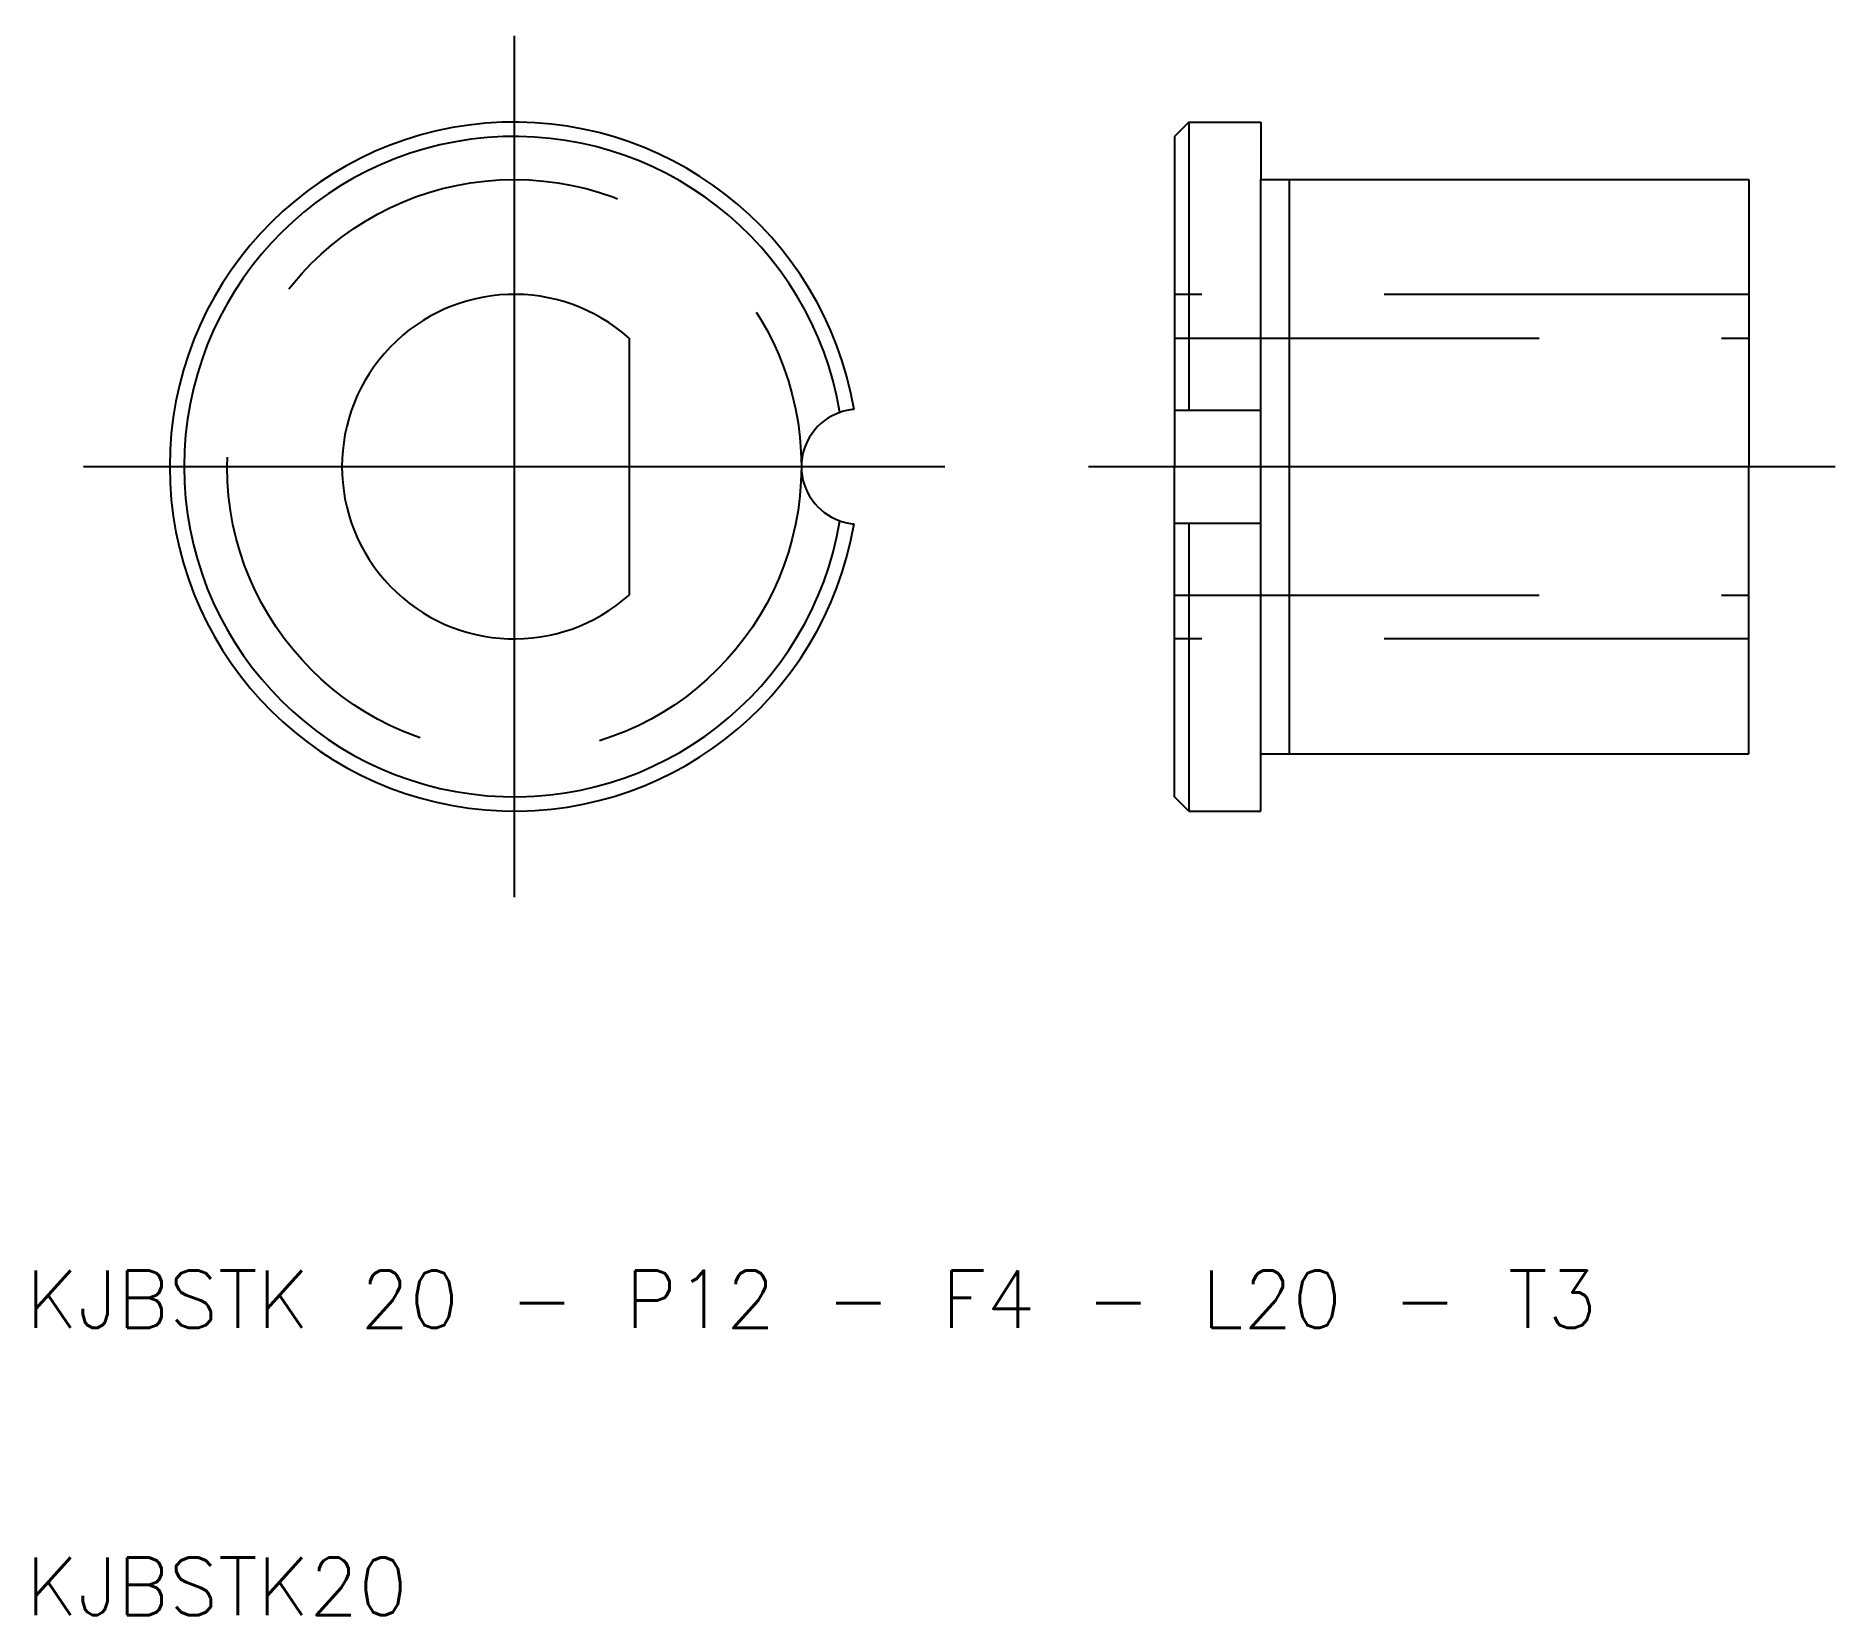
# Model space of a CAD drawing. Extents: x 10.3 to 73, y 10 to 65.
import ezdxf

# ---------------------------------------------------------------- set-up
doc = ezdxf.new("R2010")
doc.units = 0
doc.linetypes.add('CENTER', pattern=[50.8, 31.75, -6.35, 6.35, -6.35])
doc.linetypes.add('DASHED', pattern=[19.05, 12.7, -6.35])
doc.layers.get('0').update_dxf_attribs({"linetype": 'CONTINUOUS'})
doc.layers.add('CENTER', color=1, linetype='CENTER')
doc.styles.get("Standard").update_dxf_attribs({"font": 'txt.shx'})

msp = doc.modelspace()

# ---------------------------------------------------------------- linework, layer by layer
for p, q in [((50.5, 62), (50, 61.5)), ((50, 61.5), (50, 50)), ((50.5, 62), (50.5, 51.972)), ((50.5, 62), (53, 62)), ((53, 62), (53, 60)), ((53, 60), (70, 60)), ((53, 40), (53, 60)), ((54, 40), (54, 60)), ((70, 60), (70, 50)), ((31, 54.472), (31, 45.528)), ((50, 51.972), (53, 51.972)), ((50, 38.5), (50, 50)), ((70, 40), (70, 50)), ((50, 48.028), (53, 48.028)), ((50.5, 48.028), (50.5, 38)), ((53, 40), (70, 40)), ((53, 38), (53, 40)), ((50.5, 38), (50, 38.5)), ((50.5, 38), (53, 38))]:
    msp.add_line(p, q)
at = {"color": 3, "linetype": 'DASHED'}
for p, q in [((70, 56), (50, 56)), ((50, 54.472), (70, 54.472)), ((50, 45.528), (70, 45.528)), ((70, 44), (50, 44))]:
    msp.add_line(p, q, dxfattribs=at)
msp.add_circle((27, 50), 10, dxfattribs=at)
for centre, radius, start, end in [((27, 50), 12, 9.56038, 350.43962), ((27, 50), 11.5, 9.45566, 350.54434), ((27, 50), 6, 48.18969, 311.81031), ((39, 50), 2, 109.15501, 250.84499), ((39, 50), 2, 94.78019, 109.15501), ((39, 50), 2, 250.84499, 265.21981)]:
    msp.add_arc(centre, radius, start, end)
at = {"layer": 'CENTER'}
for p, q in [((27, 65), (27, 35)), ((12, 50), (42, 50)), ((47, 50), (73, 50))]:
    msp.add_line(p, q, dxfattribs=at)

# ---------------------------------------------------------------- texts
for s, p in [('KJBSTK 20 - P12 - F4 - L20 - T3', (10, 20)), ('KJBSTK20', (10, 10))]:
    msp.add_text(s, height=2).set_placement(p)

doc.saveas('drawing.dxf')
